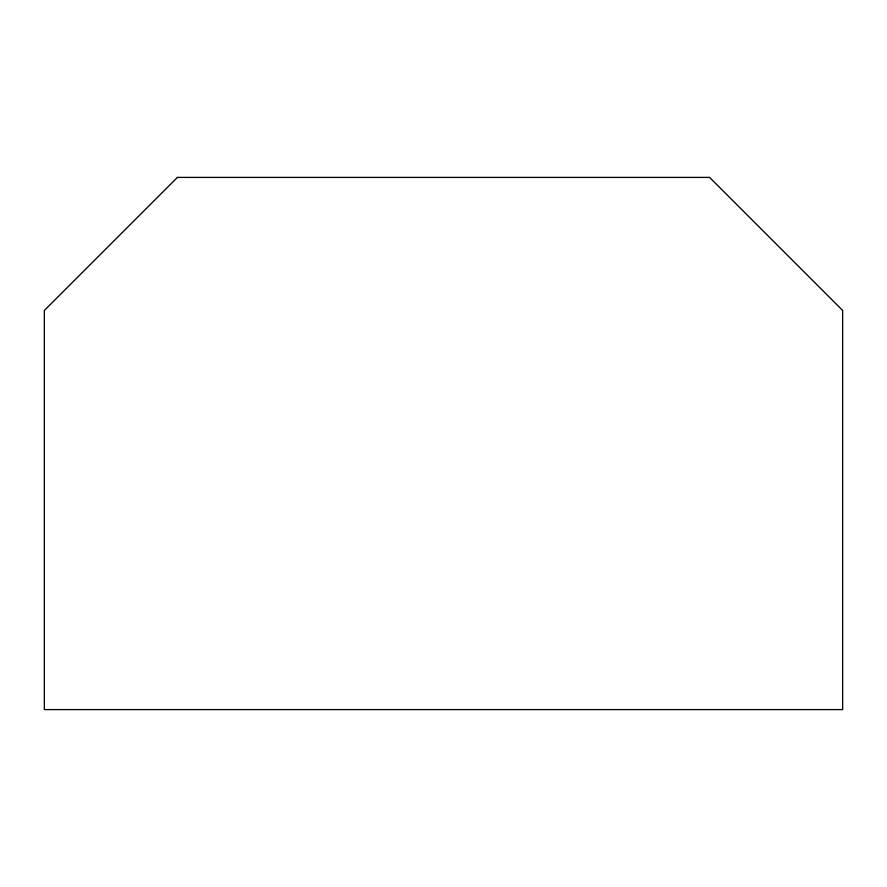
<?xml version="1.0" encoding="UTF-8"?>
<svg xmlns="http://www.w3.org/2000/svg" width="887" height="887" viewBox="0 0 887 887"><rect width="100%" height="100%" fill="white"/><g stroke="black" fill="none" stroke-linecap="round" stroke-linejoin="round"><path stroke-width="1.33" d="M177.4 177.4L44.35 310.45L44.35 709.6L842.65 709.6L842.65 310.45L709.6 177.4L177.4 177.4"/></g></svg>
